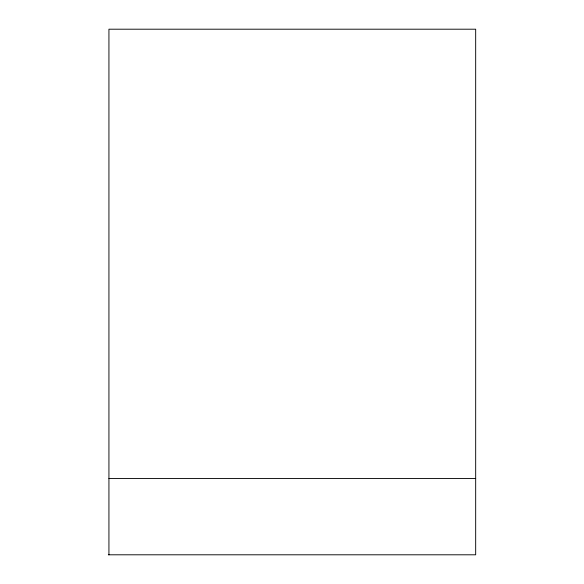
<?xml version="1.0" encoding="UTF-8"?>
<svg xmlns="http://www.w3.org/2000/svg" width="584" height="584" viewBox="0 0 584 584"><rect width="100%" height="100%" fill="white"/><g stroke="black" fill="none" stroke-linecap="round" stroke-linejoin="round"><path stroke-width="0.88" d="M108.931 478.493L475.675 478.493M108.325 554.8L475.675 554.8L475.675 29.2L108.931 29.2L108.931 554.8"/></g></svg>
